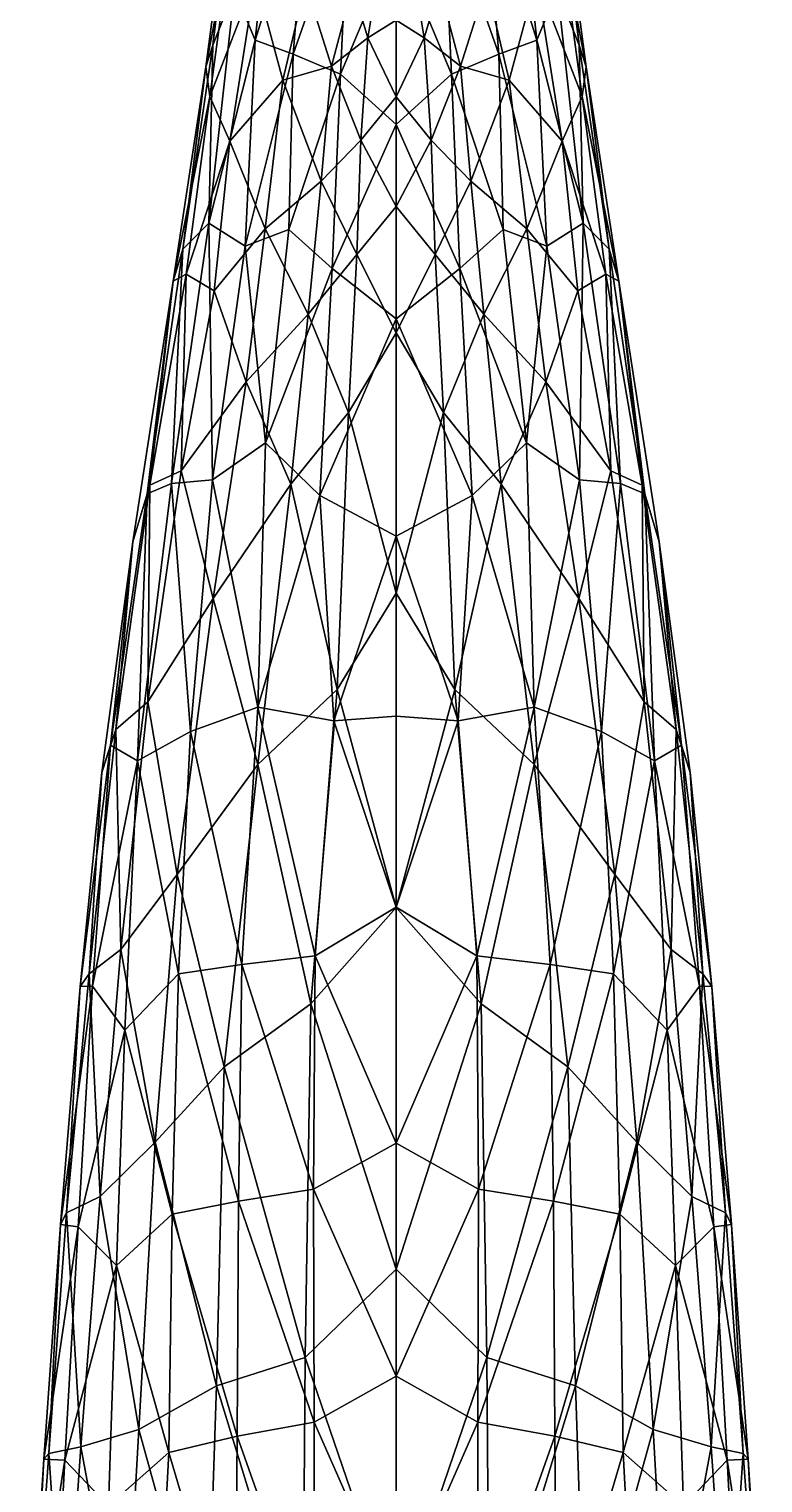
# Model space of a CAD drawing. Extents: x -4.7 to 4.7, y -9.2 to 22.6.
# Drawn here: x -1.98 to 1.98, y 6.86 to 14.69 of the extents above; entities that cross this region are included whole.
import ezdxf

# ---------------------------------------------------------------- set-up
doc = ezdxf.new("R2010")
doc.units = 0
doc.layers.add('BL_WHALE$LWO', color=1, linetype='CONTINUOUS')

msp = doc.modelspace()

# ---------------------------------------------------------------- linework, layer by layer
at = {"layer": 'BL_WHALE$LWO'}
for points in [[(-0.896429, 15.4667, 0.256576), (-0.861315, 15.6303, 0.062785), (-0.986856, 14.6056, -0.115628)], [(-0.861315, 15.6303, 0.062785), (-0.870816, 14.9023, -0.296757), (-0.986856, 14.6056, -0.115628)], [(-0.870816, 14.9023, -0.296757), (-0.649212, 15.6571, -0.350703), (-0.759788, 14.6324, -0.571637)], [(-0.473602, 15.547, -0.544949), (-0.759788, 14.6324, -0.571637), (-0.649212, 15.6571, -0.350703)], [(0.759788, 14.6324, -0.571637), (0.473602, 15.547, -0.544949), (0.649212, 15.6571, -0.350703)], [(0.649212, 15.6571, -0.350703), (0.870816, 14.9023, -0.296757), (0.759788, 14.6324, -0.571637)], [(0.861315, 15.6303, 0.062785), (0.896429, 15.4667, 0.256576), (0.986856, 14.6056, -0.115628)], [(0.870816, 14.9023, -0.296757), (0.861315, 15.6303, 0.062785), (0.986856, 14.6056, -0.115628)], [(-0.473602, 15.547, -0.544949), (-0.55534, 14.5585, -0.769574), (-0.759788, 14.6324, -0.571637)], [(-0.473602, 15.547, -0.544949), (-0.254011, 15.4132, -0.684686), (-0.55534, 14.5585, -0.769574)], [(0.254011, 15.4132, -0.684686), (0.473602, 15.547, -0.544949), (0.55534, 14.5585, -0.769574)], [(0.55534, 14.5585, -0.769574), (0.473602, 15.547, -0.544949), (0.759788, 14.6324, -0.571637)], [(-0.896429, 15.4667, 0.256576), (-0.986856, 14.6056, -0.115628), (-1.02598, 14.4886, 0.15031)], [(-0.896429, 15.4667, 0.256576), (-1.02598, 14.4886, 0.15031), (-0.877092, 15.2628, 0.503364)], [(1.02598, 14.4886, 0.15031), (0.896429, 15.4667, 0.256576), (0.877092, 15.2628, 0.503364)], [(0.986856, 14.6056, -0.115628), (0.896429, 15.4667, 0.256576), (1.02598, 14.4886, 0.15031)], [(-0.55534, 14.5585, -0.769574), (-0.254011, 15.4132, -0.684686), (-0.298813, 14.4495, -0.918774)], [(0, 15.1639, -0.777901), (-0.298813, 14.4495, -0.918774), (-0.254011, 15.4132, -0.684686)], [(0.298813, 14.4495, -0.918774), (0, 15.1639, -0.777901), (0.254011, 15.4132, -0.684686)], [(0.254011, 15.4132, -0.684686), (0.55534, 14.5585, -0.769574), (0.298813, 14.4495, -0.918774)], [(-0.877092, 15.2628, 0.503364), (-1.02598, 14.4886, 0.15031), (-1.0037, 14.3295, 0.453229)], [(-0.757604, 14.9672, 0.954249), (-0.877092, 15.2628, 0.503364), (-1.0037, 14.3295, 0.453229)], [(0.877092, 15.2628, 0.503364), (0.757604, 14.9672, 0.954249), (1.0037, 14.3295, 0.453229)], [(1.02598, 14.4886, 0.15031), (0.877092, 15.2628, 0.503364), (1.0037, 14.3295, 0.453229)], [(0, 15.1639, -0.777901), (0, 14.1794, -1.03505), (-0.298813, 14.4495, -0.918774)], [(0, 14.1794, -1.03505), (0, 15.1639, -0.777901), (0.298813, 14.4495, -0.918774)], [(-1.00975, 13.6465, -0.588979), (-0.870816, 14.9023, -0.296757), (-0.759788, 14.6324, -0.571637)], [(-1.00975, 13.6465, -0.588979), (-0.986856, 14.6056, -0.115628), (-0.870816, 14.9023, -0.296757)], [(-0.757604, 14.9672, 0.954249), (-1.0037, 14.3295, 0.453229), (-0.896752, 14.0884, 0.896259)], [(-0.757604, 14.9672, 0.954249), (-0.896752, 14.0884, 0.896259), (-0.609913, 14.4177, 1.26674)], [(-0.757604, 14.9672, 0.954249), (-0.609913, 14.4177, 1.26674), (-0.488211, 14.9373, 1.33384)], [(-0.609913, 14.4177, 1.26674), (-0.347198, 14.4925, 1.54628), (-0.488211, 14.9373, 1.33384)], [(-0.233982, 14.9218, 1.59828), (-0.488211, 14.9373, 1.33384), (-0.347198, 14.4925, 1.54628)], [(-0.233982, 14.9218, 1.59828), (-0.347198, 14.4925, 1.54628), (-0.152393, 14.6458, 1.7355)], [(-0.233982, 14.9218, 1.59828), (-0.152393, 14.6458, 1.7355), (-0.101805, 14.9488, 1.7757)], [(-0.152393, 14.6458, 1.7355), (0, 14.7401, 1.84126), (-0.101805, 14.9488, 1.7757)], [(0, 14.7401, 1.84126), (0.152393, 14.6458, 1.7355), (0.101805, 14.9488, 1.7757)], [(0.152393, 14.6458, 1.7355), (0.233982, 14.9218, 1.59828), (0.101805, 14.9488, 1.7757)], [(0.347198, 14.4925, 1.54628), (0.233982, 14.9218, 1.59828), (0.152393, 14.6458, 1.7355)], [(0.488211, 14.9373, 1.33384), (0.233982, 14.9218, 1.59828), (0.347198, 14.4925, 1.54628)], [(0.347198, 14.4925, 1.54628), (0.609913, 14.4177, 1.26674), (0.488211, 14.9373, 1.33384)], [(0.609913, 14.4177, 1.26674), (0.757604, 14.9672, 0.954249), (0.488211, 14.9373, 1.33384)], [(0.896752, 14.0884, 0.896259), (0.757604, 14.9672, 0.954249), (0.609913, 14.4177, 1.26674)], [(1.0037, 14.3295, 0.453229), (0.757604, 14.9672, 0.954249), (0.896752, 14.0884, 0.896259)], [(0.870816, 14.9023, -0.296757), (1.00975, 13.6465, -0.588979), (0.759788, 14.6324, -0.571637)], [(0.986856, 14.6056, -0.115628), (1.00975, 13.6465, -0.588979), (0.870816, 14.9023, -0.296757)], [(0, 14.3271, 1.75567), (0, 14.7401, 1.84126), (-0.152393, 14.6458, 1.7355)], [(0, 14.7401, 1.84126), (0, 14.3271, 1.75567), (0.152393, 14.6458, 1.7355)], [(-1.00975, 13.6465, -0.588979), (-1.14902, 13.5062, -0.273857), (-0.986856, 14.6056, -0.115628)], [(-1.14902, 13.5062, -0.273857), (-1.02598, 14.4886, 0.15031), (-0.986856, 14.6056, -0.115628)], [(-1.00975, 13.6465, -0.588979), (-0.759788, 14.6324, -0.571637), (-0.812819, 13.5231, -0.886139)], [(-0.759788, 14.6324, -0.571637), (-0.55534, 14.5585, -0.769574), (-0.812819, 13.5231, -0.886139)], [(-0.347198, 14.4925, 1.54628), (-0.189989, 14.0947, 1.65902), (-0.152393, 14.6458, 1.7355)], [(0, 14.3271, 1.75567), (-0.152393, 14.6458, 1.7355), (-0.189989, 14.0947, 1.65902)], [(0.152393, 14.6458, 1.7355), (0, 14.3271, 1.75567), (0.189989, 14.0947, 1.65902)], [(0.189989, 14.0947, 1.65902), (0.347198, 14.4925, 1.54628), (0.152393, 14.6458, 1.7355)], [(0.55534, 14.5585, -0.769574), (0.759788, 14.6324, -0.571637), (0.812819, 13.5231, -0.886139)], [(0.759788, 14.6324, -0.571637), (1.00975, 13.6465, -0.588979), (0.812819, 13.5231, -0.886139)], [(1.14902, 13.5062, -0.273857), (1.00975, 13.6465, -0.588979), (0.986856, 14.6056, -0.115628)], [(1.02598, 14.4886, 0.15031), (1.14902, 13.5062, -0.273857), (0.986856, 14.6056, -0.115628)], [(-0.578114, 13.6125, -1.03562), (-0.812819, 13.5231, -0.886139), (-0.55534, 14.5585, -0.769574)], [(-0.578114, 13.6125, -1.03562), (-0.55534, 14.5585, -0.769574), (-0.298813, 14.4495, -0.918774)], [(0.55534, 14.5585, -0.769574), (0.578114, 13.6125, -1.03562), (0.298813, 14.4495, -0.918774)], [(0.812819, 13.5231, -0.886139), (0.578114, 13.6125, -1.03562), (0.55534, 14.5585, -0.769574)], [(-1.20167, 13.3341, 0.1175), (-1.02598, 14.4886, 0.15031), (-1.14902, 13.5062, -0.273857)], [(-1.20167, 13.3341, 0.1175), (-1.0037, 14.3295, 0.453229), (-1.02598, 14.4886, 0.15031)], [(-0.40397, 13.8728, 1.49871), (-0.347198, 14.4925, 1.54628), (-0.609913, 14.4177, 1.26674)], [(-0.578114, 13.6125, -1.03562), (-0.298813, 14.4495, -0.918774), (-0.344335, 13.4019, -1.18658)], [(-0.40397, 13.8728, 1.49871), (-0.189989, 14.0947, 1.65902), (-0.347198, 14.4925, 1.54628)], [(-0.298813, 14.4495, -0.918774), (0, 14.1794, -1.03505), (-0.344335, 13.4019, -1.18658)], [(0, 14.1794, -1.03505), (0.298813, 14.4495, -0.918774), (0.344335, 13.4019, -1.18658)], [(0.189989, 14.0947, 1.65902), (0.40397, 13.8728, 1.49871), (0.347198, 14.4925, 1.54628)], [(0.298813, 14.4495, -0.918774), (0.578114, 13.6125, -1.03562), (0.344335, 13.4019, -1.18658)], [(0.347198, 14.4925, 1.54628), (0.40397, 13.8728, 1.49871), (0.609913, 14.4177, 1.26674)], [(1.0037, 14.3295, 0.453229), (1.20167, 13.3341, 0.1175), (1.02598, 14.4886, 0.15031)], [(1.02598, 14.4886, 0.15031), (1.20167, 13.3341, 0.1175), (1.14902, 13.5062, -0.273857)], [(-0.896752, 14.0884, 0.896259), (-0.705072, 13.6157, 1.26882), (-0.609913, 14.4177, 1.26674)], [(-0.40397, 13.8728, 1.49871), (-0.609913, 14.4177, 1.26674), (-0.705072, 13.6157, 1.26882)], [(0.609913, 14.4177, 1.26674), (0.40397, 13.8728, 1.49871), (0.705072, 13.6157, 1.26882)], [(0.705072, 13.6157, 1.26882), (0.896752, 14.0884, 0.896259), (0.609913, 14.4177, 1.26674)], [(-1.20167, 13.3341, 0.1175), (-1.13193, 13.372, 0.560023), (-1.0037, 14.3295, 0.453229)], [(-1.13193, 13.372, 0.560023), (-0.896752, 14.0884, 0.896259), (-1.0037, 14.3295, 0.453229)], [(0, 14.3271, 1.75567), (-0.189989, 14.0947, 1.65902), (0, 13.7362, 1.65795)], [(0.189989, 14.0947, 1.65902), (0, 14.3271, 1.75567), (0, 13.7362, 1.65795)], [(0.896752, 14.0884, 0.896259), (1.13193, 13.372, 0.560023), (1.0037, 14.3295, 0.453229)], [(1.13193, 13.372, 0.560023), (1.20167, 13.3341, 0.1175), (1.0037, 14.3295, 0.453229)], [(0, 13.1306, -1.29795), (-0.344335, 13.4019, -1.18658), (0, 14.1794, -1.03505)], [(0.344335, 13.4019, -1.18658), (0, 13.1306, -1.29795), (0, 14.1794, -1.03505)], [(-0.9806, 13.2816, 0.996976), (-0.896752, 14.0884, 0.896259), (-1.13193, 13.372, 0.560023)], [(-0.9806, 13.2816, 0.996976), (-0.705072, 13.6157, 1.26882), (-0.896752, 14.0884, 0.896259)], [(-0.40397, 13.8728, 1.49871), (-0.210828, 13.4773, 1.62354), (-0.189989, 14.0947, 1.65902)], [(-0.210828, 13.4773, 1.62354), (0, 13.7362, 1.65795), (-0.189989, 14.0947, 1.65902)], [(0, 13.7362, 1.65795), (0.210828, 13.4773, 1.62354), (0.189989, 14.0947, 1.65902)], [(0.210828, 13.4773, 1.62354), (0.40397, 13.8728, 1.49871), (0.189989, 14.0947, 1.65902)], [(0.705072, 13.6157, 1.26882), (0.9806, 13.2816, 0.996976), (0.896752, 14.0884, 0.896259)], [(0.896752, 14.0884, 0.896259), (0.9806, 13.2816, 0.996976), (1.13193, 13.372, 0.560023)], [(-0.40397, 13.8728, 1.49871), (-0.705072, 13.6157, 1.26882), (-0.4742, 13.1555, 1.51915)], [(-0.40397, 13.8728, 1.49871), (-0.4742, 13.1555, 1.51915), (-0.210828, 13.4773, 1.62354)], [(0.4742, 13.1555, 1.51915), (0.40397, 13.8728, 1.49871), (0.210828, 13.4773, 1.62354)], [(0.705072, 13.6157, 1.26882), (0.40397, 13.8728, 1.49871), (0.4742, 13.1555, 1.51915)], [(0, 13.0553, 1.64667), (0, 13.7362, 1.65795), (-0.210828, 13.4773, 1.62354)], [(0, 13.7362, 1.65795), (0, 13.0553, 1.64667), (0.210828, 13.4773, 1.62354)], [(-1.00975, 13.6465, -0.588979), (-0.989453, 12.2637, -1.08822), (-1.21099, 12.243, -0.797804)], [(-1.00975, 13.6465, -0.588979), (-1.21099, 12.243, -0.797804), (-1.14902, 13.5062, -0.273857)], [(-1.00975, 13.6465, -0.588979), (-0.812819, 13.5231, -0.886139), (-0.989453, 12.2637, -1.08822)], [(0.812819, 13.5231, -0.886139), (1.00975, 13.6465, -0.588979), (0.989453, 12.2637, -1.08822)], [(0.989453, 12.2637, -1.08822), (1.00975, 13.6465, -0.588979), (1.21099, 12.243, -0.797804)], [(1.21099, 12.243, -0.797804), (1.00975, 13.6465, -0.588979), (1.14902, 13.5062, -0.273857)], [(-0.9806, 13.2816, 0.996976), (-0.808054, 12.7919, 1.31856), (-0.705072, 13.6157, 1.26882)], [(-0.578114, 13.6125, -1.03562), (-0.703183, 12.4631, -1.26502), (-0.812819, 13.5231, -0.886139)], [(-0.808054, 12.7919, 1.31856), (-0.4742, 13.1555, 1.51915), (-0.705072, 13.6157, 1.26882)], [(-0.578114, 13.6125, -1.03562), (-0.344335, 13.4019, -1.18658), (-0.703183, 12.4631, -1.26502)], [(0.344335, 13.4019, -1.18658), (0.578114, 13.6125, -1.03562), (0.703183, 12.4631, -1.26502)], [(0.4742, 13.1555, 1.51915), (0.808054, 12.7919, 1.31856), (0.705072, 13.6157, 1.26882)], [(0.703183, 12.4631, -1.26502), (0.578114, 13.6125, -1.03562), (0.812819, 13.5231, -0.886139)], [(0.808054, 12.7919, 1.31856), (0.9806, 13.2816, 0.996976), (0.705072, 13.6157, 1.26882)], [(-1.20167, 13.3341, 0.1175), (-1.14902, 13.5062, -0.273857), (-1.34099, 12.1881, -0.43804)], [(-1.14902, 13.5062, -0.273857), (-1.21099, 12.243, -0.797804), (-1.34099, 12.1881, -0.43804)], [(-0.812819, 13.5231, -0.886139), (-0.703183, 12.4631, -1.26502), (-0.989453, 12.2637, -1.08822)], [(0.703183, 12.4631, -1.26502), (0.812819, 13.5231, -0.886139), (0.989453, 12.2637, -1.08822)], [(1.14902, 13.5062, -0.273857), (1.20167, 13.3341, 0.1175), (1.34099, 12.1881, -0.43804)], [(1.21099, 12.243, -0.797804), (1.14902, 13.5062, -0.273857), (1.34099, 12.1881, -0.43804)], [(-0.4742, 13.1555, 1.51915), (-0.255853, 12.6257, 1.64059), (-0.210828, 13.4773, 1.62354)], [(0, 13.0553, 1.64667), (-0.210828, 13.4773, 1.62354), (-0.255853, 12.6257, 1.64059)], [(0.210828, 13.4773, 1.62354), (0, 13.0553, 1.64667), (0.255853, 12.6257, 1.64059)], [(0.255853, 12.6257, 1.64059), (0.4742, 13.1555, 1.51915), (0.210828, 13.4773, 1.62354)], [(-1.20167, 13.3341, 0.1175), (-1.34099, 12.1881, -0.43804), (-1.41887, 11.9278, -0.008676)], [(-1.20167, 13.3341, 0.1175), (-1.41887, 11.9278, -0.008676), (-1.32741, 12.2339, 0.480313)], [(-1.20167, 13.3341, 0.1175), (-1.32741, 12.2339, 0.480313), (-1.13193, 13.372, 0.560023)], [(-1.32741, 12.2339, 0.480313), (-1.15748, 12.3117, 0.969376), (-1.13193, 13.372, 0.560023)], [(-0.9806, 13.2816, 0.996976), (-1.13193, 13.372, 0.560023), (-1.15748, 12.3117, 0.969376)], [(-0.703183, 12.4631, -1.26502), (-0.344335, 13.4019, -1.18658), (-0.410775, 12.1783, -1.45707)], [(0, 13.1306, -1.29795), (-0.410775, 12.1783, -1.45707), (-0.344335, 13.4019, -1.18658)], [(0.410775, 12.1783, -1.45707), (0, 13.1306, -1.29795), (0.344335, 13.4019, -1.18658)], [(0.344335, 13.4019, -1.18658), (0.703183, 12.4631, -1.26502), (0.410775, 12.1783, -1.45707)], [(1.13193, 13.372, 0.560023), (0.9806, 13.2816, 0.996976), (1.15748, 12.3117, 0.969376)], [(1.32741, 12.2339, 0.480313), (1.20167, 13.3341, 0.1175), (1.13193, 13.372, 0.560023)], [(1.15748, 12.3117, 0.969376), (1.32741, 12.2339, 0.480313), (1.13193, 13.372, 0.560023)], [(1.34099, 12.1881, -0.43804), (1.20167, 13.3341, 0.1175), (1.41887, 11.9278, -0.008676)], [(1.41887, 11.9278, -0.008676), (1.20167, 13.3341, 0.1175), (1.32741, 12.2339, 0.480313)], [(-0.9806, 13.2816, 0.996976), (-1.15748, 12.3117, 0.969376), (-0.808054, 12.7919, 1.31856)], [(1.15748, 12.3117, 0.969376), (0.9806, 13.2816, 0.996976), (0.808054, 12.7919, 1.31856)], [(-0.566301, 12.2402, 1.56224), (-0.4742, 13.1555, 1.51915), (-0.808054, 12.7919, 1.31856)], [(-0.566301, 12.2402, 1.56224), (-0.255853, 12.6257, 1.64059), (-0.4742, 13.1555, 1.51915)], [(0, 13.1306, -1.29795), (0, 11.9591, -1.55823), (-0.410775, 12.1783, -1.45707)], [(0, 11.9591, -1.55823), (0, 13.1306, -1.29795), (0.410775, 12.1783, -1.45707)], [(0.255853, 12.6257, 1.64059), (0.566301, 12.2402, 1.56224), (0.4742, 13.1555, 1.51915)], [(0.4742, 13.1555, 1.51915), (0.566301, 12.2402, 1.56224), (0.808054, 12.7919, 1.31856)], [(0, 13.0553, 1.64667), (-0.255853, 12.6257, 1.64059), (0, 11.6514, 1.70121)], [(0.255853, 12.6257, 1.64059), (0, 13.0553, 1.64667), (0, 11.6514, 1.70121)], [(-1.15748, 12.3117, 0.969376), (-0.986264, 11.624, 1.34809), (-0.808054, 12.7919, 1.31856)], [(-0.566301, 12.2402, 1.56224), (-0.808054, 12.7919, 1.31856), (-0.986264, 11.624, 1.34809)], [(0.808054, 12.7919, 1.31856), (0.566301, 12.2402, 1.56224), (0.986264, 11.624, 1.34809)], [(0.986264, 11.624, 1.34809), (1.15748, 12.3117, 0.969376), (0.808054, 12.7919, 1.31856)], [(-0.566301, 12.2402, 1.56224), (-0.316473, 11.1334, 1.70893), (-0.255853, 12.6257, 1.64059)], [(-0.316473, 11.1334, 1.70893), (0, 11.6514, 1.70121), (-0.255853, 12.6257, 1.64059)], [(0, 11.6514, 1.70121), (0.316473, 11.1334, 1.70893), (0.255853, 12.6257, 1.64059)], [(0.316473, 11.1334, 1.70893), (0.566301, 12.2402, 1.56224), (0.255853, 12.6257, 1.64059)], [(-0.744676, 11.0381, -1.57322), (-0.989453, 12.2637, -1.08822), (-0.703183, 12.4631, -1.26502)], [(-0.744676, 11.0381, -1.57322), (-0.703183, 12.4631, -1.26502), (-0.410775, 12.1783, -1.45707)], [(0.703183, 12.4631, -1.26502), (0.744676, 11.0381, -1.57322), (0.410775, 12.1783, -1.45707)], [(0.989453, 12.2637, -1.08822), (0.744676, 11.0381, -1.57322), (0.703183, 12.4631, -1.26502)], [(-1.33794, 11.0657, 0.98896), (-0.986264, 11.624, 1.34809), (-1.15748, 12.3117, 0.969376)], [(-1.33794, 11.0657, 0.98896), (-1.15748, 12.3117, 0.969376), (-1.32741, 12.2339, 0.480313)], [(0.986264, 11.624, 1.34809), (1.33794, 11.0657, 0.98896), (1.15748, 12.3117, 0.969376)], [(1.15748, 12.3117, 0.969376), (1.33794, 11.0657, 0.98896), (1.32741, 12.2339, 0.480313)], [(-1.33794, 11.0657, 0.98896), (-1.32741, 12.2339, 0.480313), (-1.50995, 10.9174, 0.455758)], [(-1.41887, 11.9278, -0.008676), (-1.50995, 10.9174, 0.455758), (-1.32741, 12.2339, 0.480313)], [(-1.39316, 10.7489, -0.933014), (-1.21099, 12.243, -0.797804), (-1.10824, 10.9063, -1.32147)], [(-1.39316, 10.7489, -0.933014), (-1.34099, 12.1881, -0.43804), (-1.21099, 12.243, -0.797804)], [(-1.10824, 10.9063, -1.32147), (-1.21099, 12.243, -0.797804), (-0.989453, 12.2637, -1.08822)], [(-0.744676, 11.0381, -1.57322), (-1.10824, 10.9063, -1.32147), (-0.989453, 12.2637, -1.08822)], [(-0.566301, 12.2402, 1.56224), (-0.986264, 11.624, 1.34809), (-0.744684, 10.7281, 1.6162)], [(-0.566301, 12.2402, 1.56224), (-0.744684, 10.7281, 1.6162), (-0.316473, 11.1334, 1.70893)], [(0.744684, 10.7281, 1.6162), (0.566301, 12.2402, 1.56224), (0.316473, 11.1334, 1.70893)], [(0.986264, 11.624, 1.34809), (0.566301, 12.2402, 1.56224), (0.744684, 10.7281, 1.6162)], [(1.10824, 10.9063, -1.32147), (0.744676, 11.0381, -1.57322), (0.989453, 12.2637, -1.08822)], [(1.21099, 12.243, -0.797804), (1.10824, 10.9063, -1.32147), (0.989453, 12.2637, -1.08822)], [(1.21099, 12.243, -0.797804), (1.39316, 10.7489, -0.933014), (1.10824, 10.9063, -1.32147)], [(1.34099, 12.1881, -0.43804), (1.39316, 10.7489, -0.933014), (1.21099, 12.243, -0.797804)], [(1.32741, 12.2339, 0.480313), (1.33794, 11.0657, 0.98896), (1.50995, 10.9174, 0.455758)], [(1.50995, 10.9174, 0.455758), (1.41887, 11.9278, -0.008676), (1.32741, 12.2339, 0.480313)], [(-1.39316, 10.7489, -0.933014), (-1.53863, 10.8317, -0.430395), (-1.34099, 12.1881, -0.43804)], [(-1.53863, 10.8317, -0.430395), (-1.41887, 11.9278, -0.008676), (-1.34099, 12.1881, -0.43804)], [(-0.744676, 11.0381, -1.57322), (-0.410775, 12.1783, -1.45707), (-0.335863, 10.9635, -1.75085)], [(-0.410775, 12.1783, -1.45707), (0, 11.9591, -1.55823), (-0.335863, 10.9635, -1.75085)], [(0, 11.9591, -1.55823), (0.410775, 12.1783, -1.45707), (0.335863, 10.9635, -1.75085)], [(0.410775, 12.1783, -1.45707), (0.744676, 11.0381, -1.57322), (0.335863, 10.9635, -1.75085)], [(1.53863, 10.8317, -0.430395), (1.39316, 10.7489, -0.933014), (1.34099, 12.1881, -0.43804)], [(1.41887, 11.9278, -0.008676), (1.53863, 10.8317, -0.430395), (1.34099, 12.1881, -0.43804)], [(-1.58615, 10.6846, -0.000304), (-1.41887, 11.9278, -0.008676), (-1.53863, 10.8317, -0.430395)], [(-1.58615, 10.6846, -0.000304), (-1.50995, 10.9174, 0.455758), (-1.41887, 11.9278, -0.008676)], [(0, 10.9884, -1.78149), (-0.335863, 10.9635, -1.75085), (0, 11.9591, -1.55823)], [(0.335863, 10.9635, -1.75085), (0, 10.9884, -1.78149), (0, 11.9591, -1.55823)], [(1.41887, 11.9278, -0.008676), (1.58615, 10.6846, -0.000304), (1.53863, 10.8317, -0.430395)], [(1.50995, 10.9174, 0.455758), (1.58615, 10.6846, -0.000304), (1.41887, 11.9278, -0.008676)], [(-1.33794, 11.0657, 0.98896), (-1.18032, 10.1352, 1.37668), (-0.986264, 11.624, 1.34809)], [(-1.18032, 10.1352, 1.37668), (-0.744684, 10.7281, 1.6162), (-0.986264, 11.624, 1.34809)], [(0, 9.95799, 1.77551), (0, 11.6514, 1.70121), (-0.316473, 11.1334, 1.70893)], [(0, 11.6514, 1.70121), (0, 9.95799, 1.77551), (0.316473, 11.1334, 1.70893)], [(0.744684, 10.7281, 1.6162), (1.18032, 10.1352, 1.37668), (0.986264, 11.624, 1.34809)], [(1.18032, 10.1352, 1.37668), (1.33794, 11.0657, 0.98896), (0.986264, 11.624, 1.34809)], [(-0.744684, 10.7281, 1.6162), (-0.458536, 9.43857, 1.77492), (-0.316473, 11.1334, 1.70893)], [(0, 9.95799, 1.77551), (-0.316473, 11.1334, 1.70893), (-0.458536, 9.43857, 1.77492)], [(0.316473, 11.1334, 1.70893), (0, 9.95799, 1.77551), (0.458536, 9.43857, 1.77492)], [(0.458536, 9.43857, 1.77492), (0.744684, 10.7281, 1.6162), (0.316473, 11.1334, 1.70893)], [(-1.33794, 11.0657, 0.98896), (-1.50995, 10.9174, 0.455758), (-1.4845, 9.73127, 0.984138)], [(-1.33794, 11.0657, 0.98896), (-1.4845, 9.73127, 0.984138), (-1.18032, 10.1352, 1.37668)], [(1.4845, 9.73127, 0.984138), (1.33794, 11.0657, 0.98896), (1.18032, 10.1352, 1.37668)], [(1.50995, 10.9174, 0.455758), (1.33794, 11.0657, 0.98896), (1.4845, 9.73127, 0.984138)], [(-0.744676, 11.0381, -1.57322), (-0.831967, 9.6499, -1.81617), (-1.10824, 10.9063, -1.32147)], [(-0.744676, 11.0381, -1.57322), (-0.435491, 9.6969, -2.00223), (-0.831967, 9.6499, -1.81617)], [(-0.744676, 11.0381, -1.57322), (-0.335863, 10.9635, -1.75085), (-0.435491, 9.6969, -2.00223)], [(0, 10.9884, -1.78149), (0, 9.95928, -2.01092), (-0.335863, 10.9635, -1.75085)], [(0, 9.95928, -2.01092), (0, 10.9884, -1.78149), (0.335863, 10.9635, -1.75085)], [(0.335863, 10.9635, -1.75085), (0.744676, 11.0381, -1.57322), (0.435491, 9.6969, -2.00223)], [(0.435491, 9.6969, -2.00223), (0.744676, 11.0381, -1.57322), (0.831967, 9.6499, -1.81617)], [(0.831967, 9.6499, -1.81617), (0.744676, 11.0381, -1.57322), (1.10824, 10.9063, -1.32147)], [(-1.58615, 10.6846, -0.000304), (-1.65348, 9.6001, 0.417359), (-1.50995, 10.9174, 0.455758)], [(-1.65348, 9.6001, 0.417359), (-1.4845, 9.73127, 0.984138), (-1.50995, 10.9174, 0.455758)], [(-1.39316, 10.7489, -0.933014), (-1.10824, 10.9063, -1.32147), (-1.17201, 9.60044, -1.51936)], [(-1.17201, 9.60044, -1.51936), (-1.10824, 10.9063, -1.32147), (-0.831967, 9.6499, -1.81617)], [(-0.435491, 9.6969, -2.00223), (-0.335863, 10.9635, -1.75085), (0, 9.95928, -2.01092)], [(0.335863, 10.9635, -1.75085), (0.435491, 9.6969, -2.00223), (0, 9.95928, -2.01092)], [(1.10824, 10.9063, -1.32147), (1.17201, 9.60044, -1.51936), (0.831967, 9.6499, -1.81617)], [(1.10824, 10.9063, -1.32147), (1.39316, 10.7489, -0.933014), (1.17201, 9.60044, -1.51936)], [(1.4845, 9.73127, 0.984138), (1.65348, 9.6001, 0.417359), (1.50995, 10.9174, 0.455758)], [(1.65348, 9.6001, 0.417359), (1.58615, 10.6846, -0.000304), (1.50995, 10.9174, 0.455758)], [(-1.58615, 10.6846, -0.000304), (-1.53863, 10.8317, -0.430395), (-1.70198, 9.53212, -0.119055)], [(-1.6359, 9.53306, -0.612335), (-1.70198, 9.53212, -0.119055), (-1.53863, 10.8317, -0.430395)], [(-1.39316, 10.7489, -0.933014), (-1.6359, 9.53306, -0.612335), (-1.53863, 10.8317, -0.430395)], [(1.6359, 9.53306, -0.612335), (1.39316, 10.7489, -0.933014), (1.53863, 10.8317, -0.430395)], [(1.53863, 10.8317, -0.430395), (1.58615, 10.6846, -0.000304), (1.70198, 9.53212, -0.119055)], [(1.70198, 9.53212, -0.119055), (1.6359, 9.53306, -0.612335), (1.53863, 10.8317, -0.430395)], [(-1.39316, 10.7489, -0.933014), (-1.46166, 9.29555, -1.12406), (-1.6359, 9.53306, -0.612335)], [(-1.39316, 10.7489, -0.933014), (-1.17201, 9.60044, -1.51936), (-1.46166, 9.29555, -1.12406)], [(1.17201, 9.60044, -1.51936), (1.39316, 10.7489, -0.933014), (1.46166, 9.29555, -1.12406)], [(1.46166, 9.29555, -1.12406), (1.39316, 10.7489, -0.933014), (1.6359, 9.53306, -0.612335)], [(-1.58615, 10.6846, -0.000304), (-1.70198, 9.53212, -0.119055), (-1.65348, 9.6001, 0.417359)], [(-0.926606, 9.09832, 1.65204), (-0.744684, 10.7281, 1.6162), (-1.18032, 10.1352, 1.37668)], [(-0.926606, 9.09832, 1.65204), (-0.458536, 9.43857, 1.77492), (-0.744684, 10.7281, 1.6162)], [(0.458536, 9.43857, 1.77492), (0.926606, 9.09832, 1.65204), (0.744684, 10.7281, 1.6162)], [(0.744684, 10.7281, 1.6162), (0.926606, 9.09832, 1.65204), (1.18032, 10.1352, 1.37668)], [(1.70198, 9.53212, -0.119055), (1.58615, 10.6846, -0.000304), (1.65348, 9.6001, 0.417359)], [(-1.4845, 9.73127, 0.984138), (-1.29847, 8.69218, 1.38285), (-1.18032, 10.1352, 1.37668)], [(-0.926606, 9.09832, 1.65204), (-1.18032, 10.1352, 1.37668), (-1.29847, 8.69218, 1.38285)], [(1.18032, 10.1352, 1.37668), (0.926606, 9.09832, 1.65204), (1.29847, 8.69218, 1.38285)], [(1.29847, 8.69218, 1.38285), (1.4845, 9.73127, 0.984138), (1.18032, 10.1352, 1.37668)], [(0, 9.95799, 1.77551), (-0.458536, 9.43857, 1.77492), (0, 8.00826, 1.86568)], [(0, 8.68616, -2.31442), (-0.435491, 9.6969, -2.00223), (0, 9.95928, -2.01092)], [(0.435491, 9.6969, -2.00223), (0, 8.68616, -2.31442), (0, 9.95928, -2.01092)], [(0.458536, 9.43857, 1.77492), (0, 9.95799, 1.77551), (0, 8.00826, 1.86568)], [(-1.59482, 8.39879, 0.962938), (-1.4845, 9.73127, 0.984138), (-1.65348, 9.6001, 0.417359)], [(-1.59482, 8.39879, 0.962938), (-1.29847, 8.69218, 1.38285), (-1.4845, 9.73127, 0.984138)], [(1.29847, 8.69218, 1.38285), (1.59482, 8.39879, 0.962938), (1.4845, 9.73127, 0.984138)], [(1.4845, 9.73127, 0.984138), (1.59482, 8.39879, 0.962938), (1.65348, 9.6001, 0.417359)], [(-0.849815, 8.37474, -2.04868), (-1.17201, 9.60044, -1.51936), (-0.831967, 9.6499, -1.81617)], [(-0.849815, 8.37474, -2.04868), (-0.831967, 9.6499, -1.81617), (-0.444326, 8.43912, -2.28107)], [(-0.444326, 8.43912, -2.28107), (-0.831967, 9.6499, -1.81617), (-0.435491, 9.6969, -2.00223)], [(0, 8.68616, -2.31442), (-0.444326, 8.43912, -2.28107), (-0.435491, 9.6969, -2.00223)], [(0.444326, 8.43912, -2.28107), (0, 8.68616, -2.31442), (0.435491, 9.6969, -2.00223)], [(0.831967, 9.6499, -1.81617), (0.444326, 8.43912, -2.28107), (0.435491, 9.6969, -2.00223)], [(0.831967, 9.6499, -1.81617), (0.849815, 8.37474, -2.04868), (0.444326, 8.43912, -2.28107)], [(1.17201, 9.60044, -1.51936), (0.849815, 8.37474, -2.04868), (0.831967, 9.6499, -1.81617)], [(-1.59482, 8.39879, 0.962938), (-1.65348, 9.6001, 0.417359), (-1.77696, 8.31193, 0.385491)], [(-1.70198, 9.53212, -0.119055), (-1.77696, 8.31193, 0.385491), (-1.65348, 9.6001, 0.417359)], [(-1.20693, 8.30409, -1.69075), (-1.46166, 9.29555, -1.12406), (-1.17201, 9.60044, -1.51936)], [(-0.849815, 8.37474, -2.04868), (-1.20693, 8.30409, -1.69075), (-1.17201, 9.60044, -1.51936)], [(1.20693, 8.30409, -1.69075), (0.849815, 8.37474, -2.04868), (1.17201, 9.60044, -1.51936)], [(1.46166, 9.29555, -1.12406), (1.20693, 8.30409, -1.69075), (1.17201, 9.60044, -1.51936)], [(1.65348, 9.6001, 0.417359), (1.59482, 8.39879, 0.962938), (1.77696, 8.31193, 0.385491)], [(1.77696, 8.31193, 0.385491), (1.70198, 9.53212, -0.119055), (1.65348, 9.6001, 0.417359)], [(-1.80828, 8.24915, -0.164641), (-1.6359, 9.53306, -0.612335), (-1.71318, 8.23534, -0.705155)], [(-1.80828, 8.24915, -0.164641), (-1.70198, 9.53212, -0.119055), (-1.6359, 9.53306, -0.612335)], [(-1.80828, 8.24915, -0.164641), (-1.77696, 8.31193, 0.385491), (-1.70198, 9.53212, -0.119055)], [(-1.46166, 9.29555, -1.12406), (-1.71318, 8.23534, -0.705155), (-1.6359, 9.53306, -0.612335)], [(1.71318, 8.23534, -0.705155), (1.46166, 9.29555, -1.12406), (1.6359, 9.53306, -0.612335)], [(1.6359, 9.53306, -0.612335), (1.80828, 8.24915, -0.164641), (1.71318, 8.23534, -0.705155)], [(1.70198, 9.53212, -0.119055), (1.80828, 8.24915, -0.164641), (1.6359, 9.53306, -0.612335)], [(1.77696, 8.31193, 0.385491), (1.80828, 8.24915, -0.164641), (1.70198, 9.53212, -0.119055)], [(-0.926606, 9.09832, 1.65204), (-0.48997, 7.5307, 1.84361), (-0.458536, 9.43857, 1.77492)], [(-0.48997, 7.5307, 1.84361), (0, 8.00826, 1.86568), (-0.458536, 9.43857, 1.77492)], [(0, 8.00826, 1.86568), (0.48997, 7.5307, 1.84361), (0.458536, 9.43857, 1.77492)], [(0.48997, 7.5307, 1.84361), (0.926606, 9.09832, 1.65204), (0.458536, 9.43857, 1.77492)], [(-1.50751, 8.02779, -1.24607), (-1.71318, 8.23534, -0.705155), (-1.46166, 9.29555, -1.12406)], [(-1.50751, 8.02779, -1.24607), (-1.46166, 9.29555, -1.12406), (-1.20693, 8.30409, -1.69075)], [(1.46166, 9.29555, -1.12406), (1.50751, 8.02779, -1.24607), (1.20693, 8.30409, -1.69075)], [(1.71318, 8.23534, -0.705155), (1.50751, 8.02779, -1.24607), (1.46166, 9.29555, -1.12406)], [(-0.926606, 9.09832, 1.65204), (-1.29847, 8.69218, 1.38285), (-0.967616, 7.37884, 1.69566)], [(-0.926606, 9.09832, 1.65204), (-0.967616, 7.37884, 1.69566), (-0.48997, 7.5307, 1.84361)], [(0.967616, 7.37884, 1.69566), (0.926606, 9.09832, 1.65204), (0.48997, 7.5307, 1.84361)], [(1.29847, 8.69218, 1.38285), (0.926606, 9.09832, 1.65204), (0.967616, 7.37884, 1.69566)], [(-1.59482, 8.39879, 0.962938), (-1.38587, 7.14357, 1.40989), (-1.29847, 8.69218, 1.38285)], [(-1.38587, 7.14357, 1.40989), (-0.967616, 7.37884, 1.69566), (-1.29847, 8.69218, 1.38285)], [(0, 8.68616, -2.31442), (0, 7.43061, -2.59968), (-0.444326, 8.43912, -2.28107)], [(0, 7.43061, -2.59968), (0, 8.68616, -2.31442), (0.444326, 8.43912, -2.28107)], [(0.967616, 7.37884, 1.69566), (1.38587, 7.14357, 1.40989), (1.29847, 8.69218, 1.38285)], [(1.38587, 7.14357, 1.40989), (1.59482, 8.39879, 0.962938), (1.29847, 8.69218, 1.38285)], [(-1.59482, 8.39879, 0.962938), (-1.77696, 8.31193, 0.385491), (-1.69874, 7.04928, 0.96881)], [(-1.59482, 8.39879, 0.962938), (-1.69874, 7.04928, 0.96881), (-1.38587, 7.14357, 1.40989)], [(-0.849815, 8.37474, -2.04868), (-0.444326, 8.43912, -2.28107), (-0.441061, 7.18263, -2.53506)], [(-0.441061, 7.18263, -2.53506), (-0.444326, 8.43912, -2.28107), (0, 7.43061, -2.59968)], [(0.444326, 8.43912, -2.28107), (0.441061, 7.18263, -2.53506), (0, 7.43061, -2.59968)], [(0.444326, 8.43912, -2.28107), (0.849815, 8.37474, -2.04868), (0.441061, 7.18263, -2.53506)], [(1.69874, 7.04928, 0.96881), (1.59482, 8.39879, 0.962938), (1.38587, 7.14357, 1.40989)], [(1.77696, 8.31193, 0.385491), (1.59482, 8.39879, 0.962938), (1.69874, 7.04928, 0.96881)], [(-1.80828, 8.24915, -0.164641), (-1.87182, 7.01432, 0.383541), (-1.77696, 8.31193, 0.385491)], [(-1.87182, 7.01432, 0.383541), (-1.69874, 7.04928, 0.96881), (-1.77696, 8.31193, 0.385491)], [(-0.849815, 8.37474, -2.04868), (-0.856832, 7.1076, -2.25571), (-1.20693, 8.30409, -1.69075)], [(-0.849815, 8.37474, -2.04868), (-0.441061, 7.18263, -2.53506), (-0.856832, 7.1076, -2.25571)], [(0.441061, 7.18263, -2.53506), (0.849815, 8.37474, -2.04868), (0.856832, 7.1076, -2.25571)], [(0.856832, 7.1076, -2.25571), (0.849815, 8.37474, -2.04868), (1.20693, 8.30409, -1.69075)], [(1.69874, 7.04928, 0.96881), (1.87182, 7.01432, 0.383541), (1.77696, 8.31193, 0.385491)], [(1.87182, 7.01432, 0.383541), (1.80828, 8.24915, -0.164641), (1.77696, 8.31193, 0.385491)], [(-1.80828, 8.24915, -0.164641), (-1.71318, 8.23534, -0.705155), (-1.89935, 6.98399, -0.200828)], [(-1.80828, 8.24915, -0.164641), (-1.89935, 6.98399, -0.200828), (-1.87182, 7.01432, 0.383541)], [(-1.78587, 6.97814, -0.769695), (-1.89935, 6.98399, -0.200828), (-1.71318, 8.23534, -0.705155)], [(-1.50751, 8.02779, -1.24607), (-1.78587, 6.97814, -0.769695), (-1.71318, 8.23534, -0.705155)], [(-1.50751, 8.02779, -1.24607), (-1.20693, 8.30409, -1.69075), (-1.22509, 7.01862, -1.86599)], [(-1.20693, 8.30409, -1.69075), (-0.856832, 7.1076, -2.25571), (-1.22509, 7.01862, -1.86599)], [(0.856832, 7.1076, -2.25571), (1.20693, 8.30409, -1.69075), (1.22509, 7.01862, -1.86599)], [(1.20693, 8.30409, -1.69075), (1.50751, 8.02779, -1.24607), (1.22509, 7.01862, -1.86599)], [(1.78587, 6.97814, -0.769695), (1.50751, 8.02779, -1.24607), (1.71318, 8.23534, -0.705155)], [(1.71318, 8.23534, -0.705155), (1.80828, 8.24915, -0.164641), (1.89935, 6.98399, -0.200828)], [(1.89935, 6.98399, -0.200828), (1.78587, 6.97814, -0.769695), (1.71318, 8.23534, -0.705155)], [(1.89935, 6.98399, -0.200828), (1.80828, 8.24915, -0.164641), (1.87182, 7.01432, 0.383541)], [(-1.50751, 8.02779, -1.24607), (-1.55087, 6.73248, -1.36084), (-1.78587, 6.97814, -0.769695)], [(-1.50751, 8.02779, -1.24607), (-1.22509, 7.01862, -1.86599), (-1.55087, 6.73248, -1.36084)], [(0, 6.09903, 1.96518), (0, 8.00826, 1.86568), (-0.48997, 7.5307, 1.84361)], [(0, 8.00826, 1.86568), (0, 6.09903, 1.96518), (0.48997, 7.5307, 1.84361)], [(1.22509, 7.01862, -1.86599), (1.50751, 8.02779, -1.24607), (1.55087, 6.73248, -1.36084)], [(1.55087, 6.73248, -1.36084), (1.50751, 8.02779, -1.24607), (1.78587, 6.97814, -0.769695)], [(-0.967616, 7.37884, 1.69566), (-0.502943, 5.86157, 1.91431), (-0.48997, 7.5307, 1.84361)], [(0, 6.09903, 1.96518), (-0.48997, 7.5307, 1.84361), (-0.502943, 5.86157, 1.91431)], [(0.48997, 7.5307, 1.84361), (0, 6.09903, 1.96518), (0.502943, 5.86157, 1.91431)], [(0.502943, 5.86157, 1.91431), (0.967616, 7.37884, 1.69566), (0.48997, 7.5307, 1.84361)], [(-1.02016, 5.81695, 1.74672), (-0.967616, 7.37884, 1.69566), (-1.38587, 7.14357, 1.40989)], [(-1.02016, 5.81695, 1.74672), (-0.502943, 5.86157, 1.91431), (-0.967616, 7.37884, 1.69566)], [(0, 6.17973, -2.79801), (-0.441061, 7.18263, -2.53506), (0, 7.43061, -2.59968)], [(0.441061, 7.18263, -2.53506), (0, 6.17973, -2.79801), (0, 7.43061, -2.59968)], [(0.502943, 5.86157, 1.91431), (1.02016, 5.81695, 1.74672), (0.967616, 7.37884, 1.69566)], [(0.967616, 7.37884, 1.69566), (1.02016, 5.81695, 1.74672), (1.38587, 7.14357, 1.40989)], [(-1.69874, 7.04928, 0.96881), (-1.46367, 5.78237, 1.44164), (-1.38587, 7.14357, 1.40989)], [(-1.02016, 5.81695, 1.74672), (-1.38587, 7.14357, 1.40989), (-1.46367, 5.78237, 1.44164)], [(-0.440118, 5.92799, -2.67387), (-0.856832, 7.1076, -2.25571), (-0.441061, 7.18263, -2.53506)], [(0, 6.17973, -2.79801), (-0.440118, 5.92799, -2.67387), (-0.441061, 7.18263, -2.53506)], [(0.440118, 5.92799, -2.67387), (0, 6.17973, -2.79801), (0.441061, 7.18263, -2.53506)], [(0.856832, 7.1076, -2.25571), (0.440118, 5.92799, -2.67387), (0.441061, 7.18263, -2.53506)], [(1.38587, 7.14357, 1.40989), (1.02016, 5.81695, 1.74672), (1.46367, 5.78237, 1.44164)], [(1.46367, 5.78237, 1.44164), (1.69874, 7.04928, 0.96881), (1.38587, 7.14357, 1.40989)], [(-0.867239, 5.8099, -2.38444), (-1.22509, 7.01862, -1.86599), (-0.856832, 7.1076, -2.25571)], [(-0.867239, 5.8099, -2.38444), (-0.856832, 7.1076, -2.25571), (-0.440118, 5.92799, -2.67387)], [(0.856832, 7.1076, -2.25571), (0.867239, 5.8099, -2.38444), (0.440118, 5.92799, -2.67387)], [(1.22509, 7.01862, -1.86599), (0.867239, 5.8099, -2.38444), (0.856832, 7.1076, -2.25571)], [(-1.97836, 5.74886, -0.23547), (-1.89935, 6.98399, -0.200828), (-1.78587, 6.97814, -0.769695)], [(-1.97836, 5.74886, -0.23547), (-1.96152, 5.77071, 0.380156), (-1.89935, 6.98399, -0.200828)], [(-1.97836, 5.74886, -0.23547), (-1.78587, 6.97814, -0.769695), (-1.85328, 5.70593, -0.876319)], [(-1.78733, 5.78103, 0.979431), (-1.87182, 7.01432, 0.383541), (-1.96152, 5.77071, 0.380156)], [(-1.89935, 6.98399, -0.200828), (-1.96152, 5.77071, 0.380156), (-1.87182, 7.01432, 0.383541)], [(-1.78733, 5.78103, 0.979431), (-1.69874, 7.04928, 0.96881), (-1.87182, 7.01432, 0.383541)], [(-1.55087, 6.73248, -1.36084), (-1.85328, 5.70593, -0.876319), (-1.78587, 6.97814, -0.769695)], [(-1.78733, 5.78103, 0.979431), (-1.46367, 5.78237, 1.44164), (-1.69874, 7.04928, 0.96881)], [(-1.30356, 5.52382, -1.96185), (-1.55087, 6.73248, -1.36084), (-1.22509, 7.01862, -1.86599)], [(-0.867239, 5.8099, -2.38444), (-1.30356, 5.52382, -1.96185), (-1.22509, 7.01862, -1.86599)], [(1.30356, 5.52382, -1.96185), (0.867239, 5.8099, -2.38444), (1.22509, 7.01862, -1.86599)], [(1.55087, 6.73248, -1.36084), (1.30356, 5.52382, -1.96185), (1.22509, 7.01862, -1.86599)], [(1.46367, 5.78237, 1.44164), (1.78733, 5.78103, 0.979431), (1.69874, 7.04928, 0.96881)], [(1.85328, 5.70593, -0.876319), (1.55087, 6.73248, -1.36084), (1.78587, 6.97814, -0.769695)], [(1.69874, 7.04928, 0.96881), (1.78733, 5.78103, 0.979431), (1.87182, 7.01432, 0.383541)], [(1.89935, 6.98399, -0.200828), (1.97836, 5.74886, -0.23547), (1.78587, 6.97814, -0.769695)], [(1.78587, 6.97814, -0.769695), (1.97836, 5.74886, -0.23547), (1.85328, 5.70593, -0.876319)], [(1.87182, 7.01432, 0.383541), (1.78733, 5.78103, 0.979431), (1.96152, 5.77071, 0.380156)], [(1.96152, 5.77071, 0.380156), (1.89935, 6.98399, -0.200828), (1.87182, 7.01432, 0.383541)], [(1.96152, 5.77071, 0.380156), (1.97836, 5.74886, -0.23547), (1.89935, 6.98399, -0.200828)]]:
    msp.add_3dface(points, dxfattribs=at)

doc.saveas('drawing.dxf')
